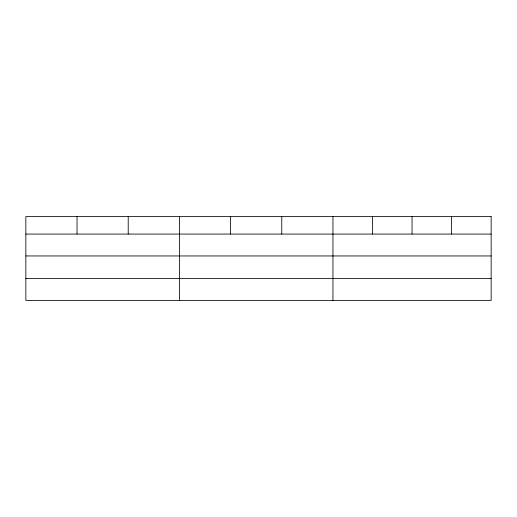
<?xml version="1.0" encoding="UTF-8"?>
<svg xmlns="http://www.w3.org/2000/svg" width="517" height="517" viewBox="0 0 517 517"><rect width="100%" height="100%" fill="white"/><g stroke="black" fill="none" stroke-linecap="round" stroke-linejoin="round"><path stroke-width="0.78" d="M25.85 234.072L491.15 234.072M25.85 255.954L491.15 255.954M25.85 278.501L491.15 278.501M451.599 216.617L451.599 234.072M412.049 216.617L412.049 234.072M372.498 216.617L372.498 234.072M332.948 216.617L332.948 300.383M281.765 216.617L281.765 234.072M230.582 216.617L230.582 234.072M179.399 216.617L179.399 300.383M128.216 216.617L128.216 234.072M77.033 216.617L77.033 234.072M491.15 216.617L25.85 216.617L25.85 300.383L491.15 300.383L491.15 216.617"/></g></svg>
